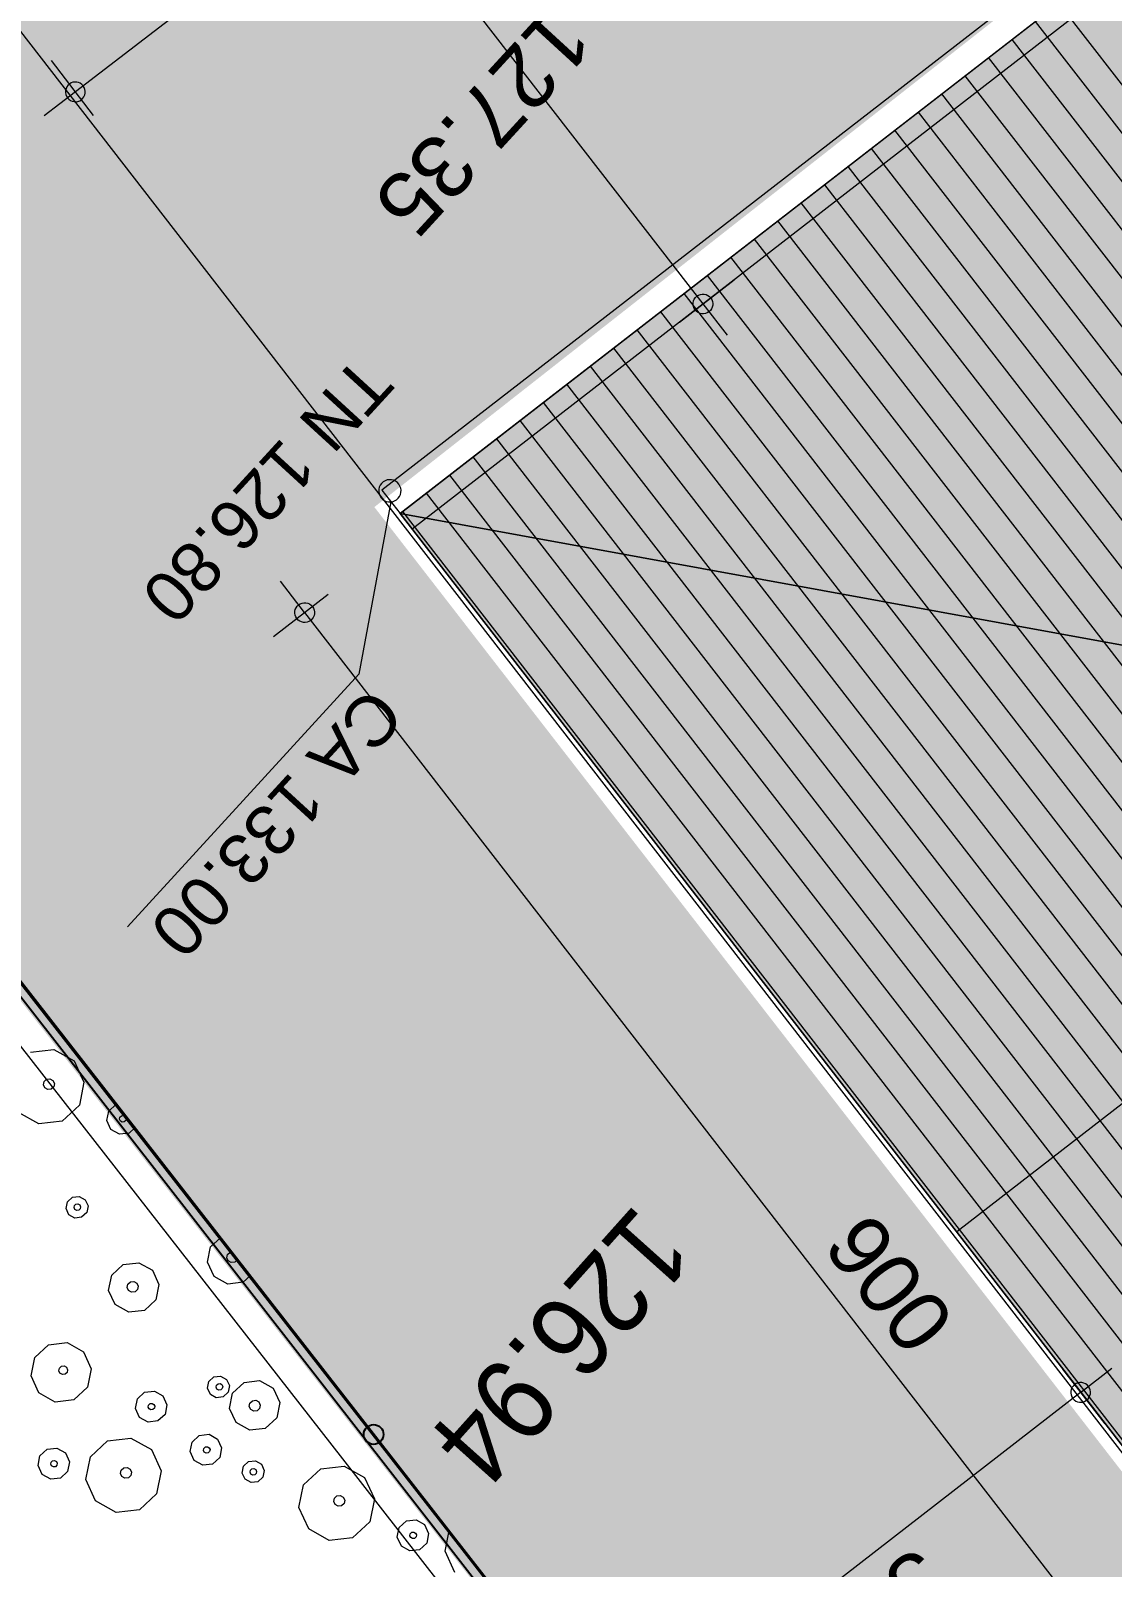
# Model space of a CAD drawing. Header units: metres. Extents: x -2858 to 512, y -1995 to 1252.
# Drawn here: x -547.6 to -542.13, y 391.7 to 399.48 of the extents above; entities that cross this region are included whole.
import ezdxf
from ezdxf.enums import TextEntityAlignment as Align
from ezdxf.lldxf.tags import DXFTag

# ---------------------------------------------------------------- set-up
doc = ezdxf.new("R2010")
doc.units = ezdxf.units.M
doc.header["$PDMODE"] = 33
doc.header["$PDSIZE"] = 0.1
for name, color, linetype in [('Calque commun', 7, 'Continuous'), ('Calque11', 7, 'Continuous'), ('Calque14', 7, 'Continuous'), ('Calque15', 7, 'Continuous'), ('Calque17', 7, 'Continuous'), ('Textes', 7, 'Continuous')]:
    doc.layers.add(name, color=color, linetype=linetype)
doc.styles.add('Arial12', font='arial.ttf', dxfattribs={"width": 0.9, "height": 0.41584})
doc.styles.add('Arial18', font='arial.ttf', dxfattribs={"height": 0.309252})
doc.styles.add('Arial9', font='arial.ttf', dxfattribs={"height": 0.316674})
tags = doc.linetypes.add('DASHDOT2', pattern=[0.5, 0.25, -0.125, 0, -0.125]).pattern_tags.tags
tags[10:11] = [DXFTag(74, 4), DXFTag(75, 0), DXFTag(340, '0'), DXFTag(46, 1.0), DXFTag(50, 0.0), DXFTag(44, 0.0), DXFTag(45, 0.0)]
tags[8:9] = [DXFTag(74, 4), DXFTag(75, 0), DXFTag(340, '0'), DXFTag(46, 1.0), DXFTag(50, 0.0), DXFTag(44, 0.0), DXFTag(45, 0.0)]
tags[6:7] = [DXFTag(74, 4), DXFTag(75, 0), DXFTag(340, '0'), DXFTag(46, 1.0), DXFTag(50, 0.0), DXFTag(44, 0.0), DXFTag(45, 0.0)]
tags[4:5] = [DXFTag(74, 4), DXFTag(75, 0), DXFTag(340, '0'), DXFTag(46, 1.0), DXFTag(50, 0.0), DXFTag(44, 0.0), DXFTag(45, 0.0)]
tags = doc.linetypes.add('HIDDEN', pattern=[0.375, 0.25, -0.125]).pattern_tags.tags
tags[6:7] = [DXFTag(74, 4), DXFTag(75, 0), DXFTag(340, '0'), DXFTag(46, 1.0), DXFTag(50, 0.0), DXFTag(44, 0.0), DXFTag(45, 0.0)]
tags[4:5] = [DXFTag(74, 4), DXFTag(75, 0), DXFTag(340, '0'), DXFTag(46, 1.0), DXFTag(50, 0.0), DXFTag(44, 0.0), DXFTag(45, 0.0)]
tags = doc.linetypes.add('HIDDENX2', pattern=[0.75, 0.5, -0.25]).pattern_tags.tags
tags[6:7] = [DXFTag(74, 4), DXFTag(75, 0), DXFTag(340, '0'), DXFTag(46, 1.0), DXFTag(50, 0.0), DXFTag(44, 0.0), DXFTag(45, 0.0)]
tags[4:5] = [DXFTag(74, 4), DXFTag(75, 0), DXFTag(340, '0'), DXFTag(46, 1.0), DXFTag(50, 0.0), DXFTag(44, 0.0), DXFTag(45, 0.0)]

# ---------------------------------------------------------------- blocks, each defined once
blk = doc.blocks.new('hatch8')
at = {"layer": 'Calque commun', "color": 6, "linetype": 'Continuous', "lineweight": 9}
for p, q in [((-23.5748, -20.5153), (-23.5748, -29.7153)), ((-23.4248, -20.5153), (-23.4248, -29.7153)), ((-23.2748, -20.5153), (-23.2748, -29.7153)), ((-23.1248, -20.5153), (-23.1248, -29.7153)), ((-22.9748, -20.5153), (-22.9748, -29.7153)), ((-22.8248, -20.5153), (-22.8248, -29.7153)), ((-22.6748, -20.5153), (-22.6748, -29.7153)), ((-22.5248, -20.5153), (-22.5248, -29.7153)), ((-22.3748, -20.5153), (-22.3748, -29.7153)), ((-22.2248, -20.5153), (-22.2248, -29.7153)), ((-22.0748, -20.5153), (-22.0748, -29.7153)), ((-21.9248, -20.5153), (-21.9248, -29.7153)), ((-21.7748, -20.5153), (-21.7748, -29.7153)), ((-21.6248, -20.5153), (-21.6248, -29.7153)), ((-21.4748, -20.5153), (-21.4748, -29.7153)), ((-21.3248, -20.5153), (-21.3248, -29.7153)), ((-21.1748, -20.5153), (-21.1748, -29.7153)), ((-21.0248, -20.5153), (-21.0248, -29.7153)), ((-20.8748, -20.5153), (-20.8748, -29.7153)), ((-20.7248, -20.5153), (-20.7248, -29.7153)), ((-20.5748, -20.5153), (-20.5748, -29.7153)), ((-20.4248, -20.5153), (-20.4248, -29.7153)), ((-20.2748, -20.5153), (-20.2748, -29.7153)), ((-20.1248, -20.5153), (-20.1248, -29.7153)), ((-19.9748, -20.5153), (-19.9748, -29.7153)), ((-19.8248, -20.5153), (-19.8248, -29.7153)), ((-19.6748, -20.5153), (-19.6748, -29.7153)), ((-19.5248, -20.5153), (-19.5248, -29.7153)), ((-19.3748, -20.5153), (-19.3748, -29.7153))]:
    blk.add_line(p, q, dxfattribs=at)
mesh = blk.add_polyface(dxfattribs=at)
corners = [(-39.1748, -20.5153), (-32.5653, -22.3507), (-39.1748, -29.7153), (-32.5653, -29.7153), (-25.9653, -22.3507), (-32.5653, -31.5507), (-25.9653, -31.5507), (-25.9653, -29.7153), (-19.3559, -29.7153), (-32.5653, -20.5153), (-25.9653, -20.5153), (-19.3559, -20.5153)]
mesh.append_faces([[corners[k] for k in face] for face in [(0, 1, 2), (7, 4, 8), (8, 4, 11)]], dxfattribs={"vtx0": -1, "vtx1": -1, "color": 6})
mesh.append_faces([[corners[k] for k in face] for face in [(7, 3, 4)]], dxfattribs={"vtx0": -1, "vtx1": -1, "vtx2": -1, "color": 6})
mesh.append_faces([[corners[k] for k in face] for face in [(3, 1, 4)]], dxfattribs={"vtx0": -1, "vtx2": -1, "color": 6})
mesh.append_faces([[corners[k] for k in face] for face in [(5, 3, 6), (9, 1, 0), (10, 11, 4)]], dxfattribs={"vtx1": -1, "color": 6})
mesh.append_faces([[corners[k] for k in face] for face in [(7, 6, 3), (3, 2, 1)]], dxfattribs={"vtx1": -1, "vtx2": -1, "color": 6})
blk = doc.blocks.new('toitvilla911')
at = {"layer": 'Calque commun', "linetype": 'Continuous', "lineweight": 9}
for color, points in [(23, [(-19.3559, -20.5153), (-25.9653, -20.5153), (-25.9653, -22.3507), (-32.5653, -22.3507), (-32.5653, -20.5153), (-39.1748, -20.5153), (-39.1748, -25.1153), (-32.5653, -25.1153), (-32.5653, -26.9506), (-25.9653, -26.9506), (-25.9653, -25.1153), (-19.3559, -25.1153)]), (17, [(-32.5653, -25.1153), (-39.1748, -25.1153), (-39.1748, -29.7153), (-32.5653, -29.7153), (-32.5748, -31.5507), (-25.9653, -31.5507), (-25.9653, -29.7153), (-19.3559, -29.7153), (-19.3559, -25.1153), (-25.9653, -25.1153), (-25.9653, -26.9506), (-32.5653, -26.9506)])]:
    blk.add_hatch(color=color, dxfattribs=at).paths.add_polyline_path(points)
at = {"layer": 'Calque commun', "color": 6, "linetype": 'Continuous', "lineweight": 18}
blk.add_line((-25.9653, -25.1153), (-19.3559, -25.1153), dxfattribs=at)
at = {"layer": 'Calque commun', "color": 16, "linetype": 'HIDDEN', "lineweight": 18}
blk.add_line((-25.9653, -29.6153), (-19.3559, -29.6153), dxfattribs=at)
at = {"layer": 'Calque commun', "color": 0, "linetype": 'ByBlock', "lineweight": -2}
blk.add_blockref('hatch8', (0, 0), dxfattribs=at)
at = {"layer": 'Calque commun', "color": 9, "linetype": 'HIDDENX2', "lineweight": 18}
mesh = blk.add_polyface(dxfattribs=at)
corners = [(-39.1748, -20.5153), (-39.1748, -29.7153), (-32.5653, -22.3507), (-33.3448, -29.7153), (-32.5653, -29.7153), (-25.9653, -22.3507), (-25.9653, -29.7153), (-24.6321, -29.7153), (-19.3559, -29.7153), (-19.3559, -20.5153), (-32.5653, -20.5153), (-25.9653, -20.5153), (-25.9653, -31.5507), (-32.5653, -31.5507)]
mesh.append_faces([[corners[k] for k in face] for face in [(0, 2, 10)]], dxfattribs={"vtx0": -1, "color": 9})
mesh.append_faces([[corners[k] for k in face] for face in [(6, 5, 4)]], dxfattribs={"vtx0": -1, "vtx1": -1, "vtx2": -1, "color": 9})
mesh.append_faces([[corners[k] for k in face] for face in [(4, 5, 2)]], dxfattribs={"vtx0": -1, "vtx2": -1, "color": 9})
mesh.append_faces([[corners[k] for k in face] for face in [(0, 1, 2), (1, 3, 2), (3, 4, 2), (7, 8, 5), (8, 9, 5), (12, 6, 4), (6, 7, 5)]], dxfattribs={"vtx1": -1, "vtx2": -1, "color": 9})
mesh.append_faces([[corners[k] for k in face] for face in [(9, 11, 5), (4, 13, 12)]], dxfattribs={"vtx2": -1, "color": 9})
at = {"layer": 'Calque commun', "color": 16, "linetype": 'Continuous', "lineweight": 9}
mesh = blk.add_polyface(dxfattribs=at)
corners = [(-19.3559, -29.8653), (-19.3559, -29.7153), (-25.9653, -29.7153), (-25.9653, -29.8653)]
mesh.append_faces([[corners[k] for k in face] for face in [(0, 1, 2, 3)]], dxfattribs={"color": 16})
blk = doc.blocks.new('PointTopo_SPE')
at = {"layer": 'Calque commun', "color": 1, "linetype": 'ByBlock', "lineweight": -2}
blk.add_point((0, 0), dxfattribs=at)
blk = doc.blocks.new('geometrebondepartleger')
at = {"layer": 'Calque commun', "color": 3, "linetype": 'HIDDEN', "lineweight": 18}
blk.add_line((127.6994, 67.7265), (142.0277, 145.8978), dxfattribs=at)
at = {"layer": 'Calque commun', "color": 10, "linetype": 'DASHDOT2', "lineweight": 18, "flags": 128}
blk.add_lwpolyline([(45.2867, 98.0868), (42.9361, 93.8756), (22.4919, 69.3549), (46.896, 54.8213), (60.0219, 76.4824), (130.1549, 64.2531), (145.3143, 148.376), (109.3485, 154.881), (91.263, 130.1164), (87.3779, 124.8321), (86.3313, 123.2789), (83.8109, 118.8118), (74.9183, 102.5858), (72.6157, 98.3586), (63.0649, 85.9136), (45.1583, 97.9611)], close=True, dxfattribs=at)
at = {"layer": 'Calque11', "color": 7, "linetype": 'Continuous', "lineweight": 9}
blk.add_polyline3d([(125.0277, 35.9078, 79), (133.3383, 81.851, 79), (145.3136, 148.3761, 79)], dxfattribs=at)
at = {"layer": 'Calque17', "color": 1, "linetype": 'Continuous', "lineweight": 9}
for points in [[(125.174, 36.6886, 79), (126.5286, 44.1348, 79), (125.0378, 35.9435, 79), (126.4161, 43.4883, 79), (128.681, 56.0642, 79), (129.9759, 63.1341, 79), (132.1933, 75.6042, 79), (133.3383, 81.851, 79), (135.2222, 92.3412, 79), (136.4776, 99.3268, 79), (138.1727, 108.7115, 79), (140.4846, 121.4626, 79), (141.0933, 124.9318, 79)], [(125.3707, 36.6528, 79), (126.7254, 44.0992, 79), (125.2346, 35.9078, 79), (126.6129, 43.4526, 79), (128.8778, 56.0285, 79), (130.1727, 63.0986, 79), (132.3901, 75.5687, 79), (133.5351, 81.8153, 79), (135.4191, 92.3058, 79), (136.6745, 99.2914, 79), (138.3695, 108.676, 79), (140.6815, 121.4274, 79), (141.2903, 124.8972, 79)]]:
    blk.add_polyline3d(points, dxfattribs=at)
at = {"layer": 'Calque14', "color": 0, "linetype": 'ByBlock', "lineweight": -2}
blk.add_blockref('PointTopo_SPE', (136.4776, 99.3268, 205.9442), dxfattribs=at)
at = {"layer": 'Calque15', "color": 1, "linetype": 'ByBlock', "lineweight": -2, "style": 'Arial12', "width": 0.9}
blk.add_text('126.94', height=0.41584, dxfattribs=at).set_placement((134.7131, 99.9482, 205.9442), align=Align.TOP_LEFT)
blk = doc.blocks.new('new111')
at = {"layer": 'Calque commun', "color": 1, "linetype": 'Continuous', "lineweight": 9}
blk.add_arc((0, 0), 0.5, 0, 359.99941, dxfattribs=at)
blk = doc.blocks.new('new112')
at = {"layer": 'Calque commun', "color": 1, "linetype": 'Continuous', "lineweight": 9}
blk.add_arc((0, 0), 0.5, 0, 359.99941, dxfattribs=at)
blk = doc.blocks.new('DimLine4531')
at = {"layer": 'Calque commun', "color": 1, "linetype": 'Continuous', "lineweight": 9}
for p, q in [((55.731, 83.7144), (55.6662, 83.3705)), ((55.7032, 83.567), (55.5067, 83.604)), ((55.7032, 83.567), (62.1898, 82.3451)), ((62.2175, 82.4925), (62.1527, 82.1486)), ((62.1898, 82.3451), (62.3863, 82.3081))]:
    blk.add_line(p, q, dxfattribs=at)
at = {"layer": 'Calque commun', "color": 1, "linetype": 'Continuous', "lineweight": 9, "xscale": 0.1000000022189265, "yscale": 0.1000000022189265, "zscale": 0.1000000022189265, "rotation": 349.3322139385602}
for name, p in [('new111', (55.7032, 83.567)), ('new112', (62.1898, 82.3451))]:
    blk.add_blockref(name, p, dxfattribs=at)
at = {"layer": 'Calque commun', "color": 1, "linetype": 'Continuous', "lineweight": 9, "style": 'Arial18'}
blk.add_text('660', height=0.30925, rotation=349.33222, dxfattribs=at).set_placement((58.9484, 82.9659), align=Align.BOTTOM_CENTER)
blk = doc.blocks.new('new119')
at = {"layer": 'Calque commun', "color": 1, "linetype": 'Continuous', "lineweight": 9}
blk.add_arc((0, 0), 0.5, 0, 359.99941, dxfattribs=at)
blk = doc.blocks.new('new120')
at = {"layer": 'Calque commun', "color": 1, "linetype": 'Continuous', "lineweight": 9}
blk.add_arc((0, 0), 0.5, 0, 359.99941, dxfattribs=at)
blk = doc.blocks.new('DimLine4555')
at = {"layer": 'Calque commun', "color": 1, "linetype": 'Continuous', "lineweight": 9}
for p, q in [((65.0032, 93.82), (65.0393, 94.0167)), ((63.3796, 84.9677), (65.0032, 93.82)), ((64.8557, 93.8471), (65.2, 93.7839)), ((63.232, 84.9948), (63.5763, 84.9316)), ((63.3796, 84.9677), (63.3435, 84.771))]:
    blk.add_line(p, q, dxfattribs=at)
at = {"layer": 'Calque commun', "color": 1, "linetype": 'Continuous', "lineweight": 9, "xscale": 0.1000000037662431, "yscale": 0.1000000037662431, "zscale": 0.1000000037662431, "rotation": 79.60654510348367}
for name, p in [('new120', (65.0032, 93.82)), ('new119', (63.3796, 84.9677))]:
    blk.add_blockref(name, p, dxfattribs=at)
at = {"layer": 'Calque commun', "color": 1, "linetype": 'Continuous', "lineweight": 9, "style": 'Arial18'}
blk.add_text('900', height=0.30925, rotation=79.60654, dxfattribs=at).set_placement((64.1816, 89.3957), align=Align.BOTTOM_CENTER)
blk = doc.blocks.new('new121')
at = {"layer": 'Calque commun', "color": 1, "linetype": 'Continuous', "lineweight": 9}
blk.add_arc((0, 0), 0.5, 0, 359.99941, dxfattribs=at)
blk = doc.blocks.new('new122')
at = {"layer": 'Calque commun', "color": 1, "linetype": 'Continuous', "lineweight": 9}
blk.add_arc((0, 0), 0.5, 0, 359.99941, dxfattribs=at)
blk = doc.blocks.new('DimLine4561')
at = {"layer": 'Calque commun', "color": 1, "linetype": 'Continuous', "lineweight": 9}
for p, q in [((60.8712, 85.4278), (60.9073, 85.6245)), ((59.6354, 78.6901), (60.8712, 85.4278)), ((61.0187, 85.4003), (60.6746, 85.4643)), ((59.7829, 78.6626), (59.4388, 78.7267)), ((59.6354, 78.6901), (59.5993, 78.4934))]:
    blk.add_line(p, q, dxfattribs=at)
at = {"layer": 'Calque commun', "color": 1, "linetype": 'Continuous', "lineweight": 9, "xscale": 0.1000000125172221, "yscale": 0.1000000125172221, "zscale": 0.1000000014901161, "rotation": 79.60663607975518}
for name, p in [('new122', (60.8712, 85.4278)), ('new121', (59.6354, 78.6901))]:
    blk.add_blockref(name, p, dxfattribs=at)
at = {"layer": 'Calque commun', "color": 1, "linetype": 'Continuous', "lineweight": 9, "style": 'Arial18'}
blk.add_text('685', height=0.30925, rotation=79.60664, dxfattribs=at).set_placement((60.2435, 82.0607), align=Align.BOTTOM_CENTER)
blk = doc.blocks.new('new333')
at = {"layer": 'Calque commun', "color": 1, "linetype": 'Continuous', "lineweight": 9}
blk.add_arc((0, 0), 0.5, 0, 359.99941, dxfattribs=at)
blk = doc.blocks.new('new334')
at = {"layer": 'Calque commun', "color": 1, "linetype": 'Continuous', "lineweight": 9}
blk.add_arc((0, 0), 0.5, 0, 359.99941, dxfattribs=at)
blk = doc.blocks.new('DimLine6937')
at = {"layer": 'Calque commun', "color": 1, "linetype": 'Continuous', "lineweight": 9}
for p, q in [((63.6743, 90.3795), (63.7374, 90.7238)), ((63.7013, 90.5271), (63.5046, 90.5631)), ((63.7013, 90.5271), (66.6245, 89.9909)), ((66.5975, 89.8434), (66.6606, 90.1876)), ((66.6245, 89.9909), (66.8213, 89.9548))]:
    blk.add_line(p, q, dxfattribs=at)
at = {"layer": 'Calque commun', "color": 1, "linetype": 'Continuous', "lineweight": 9, "xscale": 0.1000000082919212, "yscale": 0.1000000082919212, "zscale": 0.1000000082919212, "rotation": 349.6067202672381}
for name, p in [('new333', (63.7013, 90.5271)), ('new334', (66.6245, 89.9909))]:
    blk.add_blockref(name, p, dxfattribs=at)
at = {"layer": 'Calque commun', "color": 1, "linetype": 'Continuous', "lineweight": 9, "style": 'Arial18'}
blk.add_text('300', height=0.30925, rotation=349.60671, dxfattribs=at).set_placement((65.1647, 90.2688), align=Align.BOTTOM_CENTER)
blk = doc.blocks.new('pattern')
at = {"layer": 'Calque commun', "color": 54, "linetype": 'Continuous', "lineweight": 9}
for p, q in [((66.4933, 88.7756), (66.4461, 88.6668)), ((66.4461, 88.6668), (66.3553, 88.6132)), ((66.4144, 88.4995), (66.4341, 88.5449)), ((66.4341, 88.5449), (66.4767, 88.57)), ((66.4767, 88.57), (66.5259, 88.5654)), ((66.5259, 88.5654), (66.563, 88.5326)), ((66.563, 88.5326), (66.5737, 88.4844)), ((66.4252, 88.4513), (66.4144, 88.4995)), ((66.4622, 88.4186), (66.4252, 88.4513)), ((66.4766, 88.4944), (66.4807, 88.5039)), ((66.4789, 88.4843), (66.4766, 88.4944)), ((66.4867, 88.4774), (66.4789, 88.4843)), ((66.4807, 88.5039), (66.4897, 88.5092)), ((66.497, 88.4764), (66.4867, 88.4774)), ((66.4897, 88.5092), (66.5, 88.5082)), ((66.5059, 88.4817), (66.497, 88.4764)), ((66.5, 88.5082), (66.5078, 88.5014)), ((66.5101, 88.4912), (66.5059, 88.4817)), ((66.5078, 88.5014), (66.5101, 88.4912)), ((66.554, 88.439), (66.5115, 88.4139)), ((66.5737, 88.4844), (66.554, 88.439)), ((66.5115, 88.4139), (66.4622, 88.4186)), ((66.4867, 88.223), (66.5889, 88.2833)), ((66.5889, 88.2833), (66.707, 88.2721)), ((66.4395, 88.1141), (66.4867, 88.223)), ((66.707, 88.2721), (66.796, 88.1935)), ((66.796, 88.1935), (66.8218, 88.0777)), ((66.4653, 87.9983), (66.4395, 88.1141)), ((66.5848, 88.0999), (66.5917, 88.1158)), ((66.5885, 88.083), (66.5848, 88.0999)), ((66.6015, 88.0716), (66.5885, 88.083)), ((66.5917, 88.1158), (66.6066, 88.1246)), ((66.6187, 88.0699), (66.6015, 88.0716)), ((66.6066, 88.1246), (66.6238, 88.1229)), ((66.6336, 88.0787), (66.6187, 88.0699)), ((66.6238, 88.1229), (66.6368, 88.1115)), ((66.6405, 88.0946), (66.6336, 88.0787)), ((66.6368, 88.1115), (66.6405, 88.0946)), ((66.8218, 88.0777), (66.7745, 87.9688)), ((66.5542, 87.9197), (66.4653, 87.9983)), ((66.6724, 87.9085), (66.5542, 87.9197)), ((66.7745, 87.9688), (66.6724, 87.9085)), ((66.7376, 87.6803), (66.7514, 87.712)), ((66.7451, 87.6465), (66.7376, 87.6803)), ((66.7514, 87.712), (66.7812, 87.7296)), ((66.777, 87.6775), (66.7812, 87.6871)), ((66.7793, 87.6674), (66.777, 87.6775)), ((66.7871, 87.6605), (66.7793, 87.6674)), ((66.7812, 87.7296), (66.8156, 87.7263)), ((66.7812, 87.6871), (66.7901, 87.6923)), ((66.7974, 87.6595), (66.7871, 87.6605)), ((66.7901, 87.6923), (66.8004, 87.6914)), ((66.8063, 87.6648), (66.7974, 87.6595)), ((66.8004, 87.6914), (66.8082, 87.6845)), ((66.8105, 87.6743), (66.8063, 87.6648)), ((66.8082, 87.6845), (66.8105, 87.6743)), ((66.8156, 87.7263), (66.8416, 87.7034)), ((66.8491, 87.6697), (66.8353, 87.6379)), ((66.8416, 87.7034), (66.8491, 87.6697)), ((66.771, 87.6236), (66.7451, 87.6465)), ((66.8055, 87.6203), (66.771, 87.6236)), ((66.8353, 87.6379), (66.8055, 87.6203)), ((66.4112, 87.4684), (66.4426, 87.541)), ((66.4426, 87.541), (66.5107, 87.5812)), ((66.5107, 87.5812), (66.5895, 87.5737)), ((66.5895, 87.5737), (66.6488, 87.5213)), ((66.6488, 87.5213), (66.666, 87.4441)), ((66.4284, 87.3912), (66.4112, 87.4684)), ((66.5114, 87.4607), (66.5183, 87.4766)), ((66.5152, 87.4438), (66.5114, 87.4607)), ((66.5281, 87.4324), (66.5152, 87.4438)), ((66.5183, 87.4766), (66.5332, 87.4854)), ((66.5453, 87.4307), (66.5281, 87.4324)), ((66.5332, 87.4854), (66.5504, 87.4838)), ((66.5602, 87.4395), (66.5453, 87.4307)), ((66.5504, 87.4838), (66.5634, 87.4723)), ((66.5671, 87.4554), (66.5602, 87.4395)), ((66.5634, 87.4723), (66.5671, 87.4554)), ((66.666, 87.4441), (66.6345, 87.3716)), ((66.7907, 87.43), (66.8103, 87.4754)), ((66.8014, 87.3817), (66.7907, 87.43)), ((66.8103, 87.4754), (66.8529, 87.5005)), ((66.8516, 87.4278), (66.8557, 87.4373)), ((66.8538, 87.4177), (66.8516, 87.4278)), ((66.8529, 87.5005), (66.9021, 87.4958)), ((66.8557, 87.4373), (66.8647, 87.4426)), ((66.8647, 87.4426), (66.875, 87.4416)), ((66.875, 87.4416), (66.8828, 87.4347)), ((66.8828, 87.4347), (66.885, 87.4246)), ((66.9021, 87.4958), (66.9392, 87.4631)), ((66.9392, 87.4631), (66.95, 87.4148)), ((66.4877, 87.3388), (66.4284, 87.3912)), ((66.6345, 87.3716), (66.5664, 87.3313)), ((66.8385, 87.349), (66.8014, 87.3817)), ((66.8877, 87.3443), (66.8385, 87.349)), ((66.8616, 87.4108), (66.8538, 87.4177)), ((66.872, 87.4098), (66.8616, 87.4108)), ((66.8809, 87.4151), (66.872, 87.4098)), ((66.885, 87.4246), (66.8809, 87.4151)), ((66.9303, 87.3695), (66.8877, 87.3443)), ((66.95, 87.4148), (66.9303, 87.3695)), ((67.1007, 87.3246), (67.2029, 87.3849)), ((67.2029, 87.3849), (67.321, 87.3736)), ((67.321, 87.3736), (67.41, 87.2951)), ((66.5664, 87.3313), (66.4877, 87.3388)), ((66.5352, 87.2628), (66.549, 87.2945)), ((66.549, 87.2945), (66.5788, 87.3121)), ((66.5708, 87.2624), (66.575, 87.2719)), ((66.575, 87.2719), (66.5839, 87.2772)), ((66.5788, 87.3121), (66.6132, 87.3088)), ((66.5839, 87.2772), (66.5942, 87.2762)), ((66.5942, 87.2762), (66.602, 87.2693)), ((66.6132, 87.3088), (66.6392, 87.2859)), ((66.6392, 87.2859), (66.6467, 87.2521)), ((67.0535, 87.2157), (67.1007, 87.3246)), ((67.41, 87.2951), (67.4358, 87.1793)), ((66.5427, 87.229), (66.5352, 87.2628)), ((66.5686, 87.2061), (66.5427, 87.229)), ((66.6031, 87.2028), (66.5686, 87.2061)), ((66.5731, 87.2523), (66.5708, 87.2624)), ((66.5809, 87.2454), (66.5731, 87.2523)), ((66.5912, 87.2444), (66.5809, 87.2454)), ((66.6002, 87.2497), (66.5912, 87.2444)), ((66.6043, 87.2592), (66.6002, 87.2497)), ((66.602, 87.2693), (66.6043, 87.2592)), ((66.6329, 87.2204), (66.6031, 87.2028)), ((66.6467, 87.2521), (66.6329, 87.2204)), ((67.0793, 87.0999), (67.0535, 87.2157)), ((67.1988, 87.2015), (67.2057, 87.2174)), ((67.2026, 87.1846), (67.1988, 87.2015)), ((67.2057, 87.2174), (67.2206, 87.2262)), ((67.2206, 87.2262), (67.2378, 87.2245)), ((67.2378, 87.2245), (67.2508, 87.2131)), ((67.2546, 87.1962), (67.2477, 87.1803)), ((67.2508, 87.2131), (67.2546, 87.1962)), ((66.8126, 87.0782), (66.8323, 87.1235)), ((66.8323, 87.1235), (66.8748, 87.1487)), ((66.8748, 87.1487), (66.9241, 87.144)), ((66.9241, 87.144), (66.9611, 87.1112)), ((67.2155, 87.1731), (67.2026, 87.1846)), ((67.2328, 87.1715), (67.2155, 87.1731)), ((67.2477, 87.1803), (67.2328, 87.1715)), ((67.4358, 87.1793), (67.3886, 87.0704)), ((66.8234, 87.0299), (66.8126, 87.0782)), ((66.8748, 87.073), (66.8789, 87.0826)), ((66.8771, 87.0629), (66.8748, 87.073)), ((66.8848, 87.056), (66.8771, 87.0629)), ((66.8789, 87.0826), (66.8879, 87.0878)), ((66.8952, 87.055), (66.8848, 87.056)), ((66.8879, 87.0878), (66.8982, 87.0868)), ((66.9041, 87.0603), (66.8952, 87.055)), ((66.8982, 87.0868), (66.906, 87.08)), ((66.9082, 87.0698), (66.9041, 87.0603)), ((66.906, 87.08), (66.9082, 87.0698)), ((66.9719, 87.063), (66.9522, 87.0176)), ((66.9611, 87.1112), (66.9719, 87.063)), ((67.1683, 87.0213), (67.0793, 87.0999)), ((67.3886, 87.0704), (67.2864, 87.0101)), ((66.0648, 87.0017), (66.1123, 86.9972)), ((66.1123, 86.9972), (66.1716, 86.9449)), ((66.8604, 86.9972), (66.8234, 87.0299)), ((66.9096, 86.9925), (66.8604, 86.9972)), ((66.9522, 87.0176), (66.9096, 86.9925)), ((67.2864, 87.0101), (67.1683, 87.0213)), ((67.3766, 86.9485), (67.4192, 86.9737)), ((67.4192, 86.9737), (67.4684, 86.969)), ((67.4684, 86.969), (67.5054, 86.9363)), ((66.046, 86.8976), (66.0488, 86.8992)), ((66.0488, 86.8992), (66.066, 86.8976)), ((66.066, 86.8976), (66.079, 86.8861)), ((66.079, 86.8861), (66.0827, 86.8692)), ((66.1716, 86.9449), (66.1888, 86.8676)), ((67.3569, 86.9032), (67.3766, 86.9485)), ((67.3677, 86.8549), (67.3569, 86.9032)), ((67.4191, 86.8981), (67.4232, 86.9076)), ((67.4214, 86.8879), (67.4191, 86.8981)), ((67.4292, 86.8811), (67.4214, 86.8879)), ((67.4232, 86.9076), (67.4322, 86.9129)), ((67.4322, 86.9129), (67.4425, 86.9119)), ((67.4484, 86.8853), (67.4395, 86.8801)), ((67.4425, 86.9119), (67.4503, 86.905)), ((67.4526, 86.8949), (67.4484, 86.8853)), ((67.4503, 86.905), (67.4526, 86.8949)), ((67.5162, 86.888), (67.4965, 86.8426)), ((67.5054, 86.9363), (67.5162, 86.888)), ((66.0437, 86.8462), (66.0377, 86.8515)), ((66.0609, 86.8446), (66.0437, 86.8462)), ((66.0758, 86.8534), (66.0609, 86.8446)), ((66.0827, 86.8692), (66.0758, 86.8534)), ((66.1888, 86.8676), (66.1573, 86.7951)), ((67.4047, 86.8222), (67.3677, 86.8549)), ((67.454, 86.8175), (67.4047, 86.8222)), ((67.4395, 86.8801), (67.4292, 86.8811)), ((67.4965, 86.8426), (67.454, 86.8175)), ((66.0892, 86.7548), (66.0214, 86.7613)), ((66.1573, 86.7951), (66.0892, 86.7548)), ((66.406, 86.6869), (66.4741, 86.7271)), ((66.4741, 86.7271), (66.5529, 86.7197)), ((66.9517, 86.7166), (67.0334, 86.7648)), ((67.0334, 86.7648), (67.1279, 86.7558)), ((67.1279, 86.7558), (67.1991, 86.693)), ((66.3745, 86.6144), (66.406, 86.6869)), ((66.5529, 86.7197), (66.6122, 86.6673)), ((66.6122, 86.6673), (66.6294, 86.5901)), ((66.9139, 86.6295), (66.9517, 86.7166)), ((67.1991, 86.693), (67.2197, 86.6003)), ((66.3918, 86.5371), (66.3745, 86.6144)), ((66.475, 86.5985), (66.4819, 86.6144)), ((66.4787, 86.5816), (66.475, 86.5985)), ((66.4917, 86.5702), (66.4787, 86.5816)), ((66.4819, 86.6144), (66.4968, 86.6232)), ((66.4968, 86.6232), (66.514, 86.6215)), ((66.5238, 86.5773), (66.5089, 86.5685)), ((66.514, 86.6215), (66.527, 86.6101)), ((66.5307, 86.5932), (66.5238, 86.5773)), ((66.527, 86.6101), (66.5307, 86.5932)), ((66.6294, 86.5901), (66.5979, 86.5175)), ((66.9345, 86.5368), (66.9139, 86.6295)), ((67.0301, 86.6181), (67.0356, 86.6308)), ((67.0331, 86.6046), (67.0301, 86.6181)), ((67.0435, 86.5954), (67.0331, 86.6046)), ((67.0356, 86.6308), (67.0475, 86.6378)), ((67.0573, 86.5941), (67.0435, 86.5954)), ((67.0475, 86.6378), (67.0613, 86.6365)), ((67.0692, 86.6011), (67.0573, 86.5941)), ((67.0613, 86.6365), (67.0717, 86.6274)), ((67.0747, 86.6138), (67.0692, 86.6011)), ((67.0717, 86.6274), (67.0747, 86.6138)), ((67.2197, 86.6003), (67.1819, 86.5132)), ((66.451, 86.4848), (66.3918, 86.5371)), ((66.5089, 86.5685), (66.4917, 86.5702)), ((66.5979, 86.5175), (66.5298, 86.4773)), ((67.0057, 86.474), (66.9345, 86.5368)), ((67.1819, 86.5132), (67.1002, 86.465)), ((66.5298, 86.4773), (66.451, 86.4848)), ((67.1002, 86.465), (67.0057, 86.474)), ((66.335, 86.1227), (66.3488, 86.1544)), ((66.3426, 86.0889), (66.335, 86.1227)), ((66.3488, 86.1544), (66.3786, 86.172)), ((66.3728, 86.1198), (66.3769, 86.1293)), ((66.3751, 86.1097), (66.3728, 86.1198)), ((66.3828, 86.1028), (66.3751, 86.1097)), ((66.3769, 86.1293), (66.3859, 86.1346)), ((66.3786, 86.172), (66.413, 86.1687)), ((66.3859, 86.1346), (66.3962, 86.1336)), ((66.4021, 86.1071), (66.3932, 86.1018)), ((66.3962, 86.1336), (66.404, 86.1268)), ((66.4062, 86.1166), (66.4021, 86.1071)), ((66.404, 86.1268), (66.4062, 86.1166)), ((66.413, 86.1687), (66.439, 86.1458)), ((66.4465, 86.112), (66.4327, 86.0803)), ((66.439, 86.1458), (66.4465, 86.112)), ((65.8963, 86.0675), (65.9352, 86.0638)), ((65.9352, 86.0638), (65.9723, 86.0311)), ((65.9723, 86.0311), (65.983, 85.9828)), ((66.3685, 86.066), (66.3426, 86.0889)), ((66.4029, 86.0627), (66.3685, 86.066)), ((66.3932, 86.1018), (66.3828, 86.1028)), ((66.4327, 86.0803), (66.4029, 86.0627)), ((65.8859, 85.9929), (65.8901, 86.0024)), ((65.8882, 85.9827), (65.8859, 85.9929)), ((65.896, 85.9759), (65.8882, 85.9827)), ((65.8901, 86.0024), (65.899, 86.0077)), ((65.9063, 85.9749), (65.896, 85.9759)), ((65.899, 86.0077), (65.9093, 86.0067)), ((65.9153, 85.9801), (65.9063, 85.9749)), ((65.9093, 86.0067), (65.9171, 85.9998)), ((65.9194, 85.9897), (65.9153, 85.9801)), ((65.9171, 85.9998), (65.9194, 85.9897)), ((65.983, 85.9828), (65.9634, 85.9374)), ((65.8716, 85.917), (65.8695, 85.9188)), ((65.9208, 85.9123), (65.8716, 85.917)), ((65.9634, 85.9374), (65.9208, 85.9123)), ((65.8488, 85.6126), (65.896, 85.7214)), ((65.896, 85.7214), (65.9982, 85.7818)), ((65.9982, 85.7818), (66.1163, 85.7705)), ((66.1163, 85.7705), (66.2053, 85.692)), ((66.2053, 85.692), (66.2311, 85.5761)), ((65.8746, 85.4967), (65.8488, 85.6126)), ((65.9941, 85.5984), (66.001, 85.6142)), ((65.9979, 85.5815), (65.9941, 85.5984)), ((66.0108, 85.57), (65.9979, 85.5815)), ((66.001, 85.6142), (66.0159, 85.623)), ((66.0281, 85.5684), (66.0108, 85.57)), ((66.0159, 85.623), (66.0331, 85.6214)), ((66.043, 85.5772), (66.0281, 85.5684)), ((66.0331, 85.6214), (66.0461, 85.6099)), ((66.0498, 85.593), (66.043, 85.5772)), ((66.0461, 85.6099), (66.0498, 85.593)), ((65.9636, 85.4182), (65.8746, 85.4967))]:
    blk.add_line(p, q, dxfattribs=at)
at = {"layer": 'Calque commun', "color": 7, "linetype": 'Continuous', "lineweight": 9}
mesh = blk.add_polyface(dxfattribs=at)
corners = [(70.8497, 113.5412), (53.8349, 19.1692), (74.7282, 106.3237), (76.0435, 113.5984), (74.769, 106.1763), (58.8077, 18.2701), (114.1703, 105.207), (114.1703, 98.5387)]
mesh.append_faces([[corners[k] for k in face] for face in [(3, 4, 6)]], dxfattribs={"vtx0": -1, "vtx1": -1, "color": 7})
mesh.append_faces([[corners[k] for k in face] for face in [(3, 2, 4)]], dxfattribs={"vtx0": -1, "vtx2": -1, "color": 7})
mesh.append_faces([[corners[k] for k in face] for face in [(5, 2, 1)]], dxfattribs={"vtx1": -1, "color": 7})
mesh.append_faces([[corners[k] for k in face] for face in [(0, 1, 2), (3, 0, 2)]], dxfattribs={"vtx1": -1, "vtx2": -1, "color": 7})
mesh.append_faces([[corners[k] for k in face] for face in [(4, 7, 6)]], dxfattribs={"vtx2": -1, "color": 7})

msp = doc.modelspace()

# ---------------------------------------------------------------- hatches: boundary and pattern name
at = {"layer": 'Calque commun', "linetype": 'Continuous', "lineweight": 9}
msp.add_hatch(color=61, dxfattribs=at).paths.add_polyline_path([(-531.0065, 373.1997), (-529.3614, 374.4526), (-530.3209, 375.7191), (-529.565, 376.269), (-535.2292, 383.8021), (-530.0175, 387.8811), (-528.8885, 386.3671), (-522.8363, 390.9321), (-526.7274, 395.9363), (-538.1145, 387.085), (-538.2318, 387.2151), (-534.7643, 389.9523), (-536.5669, 392.3063), (-540.0713, 389.5888), (-545.8649, 397.0645), (-540.6483, 401.162), (-544.6174, 406.4343), (-552.3184, 400.5496)])

# ---------------------------------------------------------------- linework, layer by layer
at = {"layer": 'Calque commun', "color": 160, "linetype": 'ByBlock', "lineweight": -2}
msp.add_line((-552.3943, 400.6679), (-540.6138, 385.5482), dxfattribs=at)
at = {"layer": 'Calque commun', "color": 7, "linetype": 'Continuous', "lineweight": 9}
for p, q in [((-545.781, 397.0904), (-545.9427, 396.218)), ((-545.9427, 396.218), (-547.1139, 394.9401))]:
    msp.add_line(p, q, dxfattribs=at)
at = {"layer": 'Calque commun', "color": 3, "linetype": 'HIDDENX2', "lineweight": 18, "extrusion": (0, 0, -1)}
msp.add_arc((494.5277, 544.1418), 162.6468, 258.823451, 321.396966, dxfattribs=at)
msp.add_arc((494.5277, 544.1418), 162.6468, 258.823451, 321.396966, dxfattribs=at)
msp.add_arc((494.5277, 544.1418), 162.6468, 258.823451, 321.396966, dxfattribs=at)
at = {"layer": 'Calque commun', "color": 7, "linetype": 'Continuous', "lineweight": 18}
msp.add_arc((-545.7864, 397.1467), 0.0566, 318.16176, 318.16117, dxfattribs=at)

# ---------------------------------------------------------------- block references
at = {"layer": 'Calque commun', "color": 0, "linetype": 'ByBlock', "lineweight": -2}
for name, p, rotation in [('geometrebondepartleger', (-528.8356, 560.3039), 228.1617603435354), ('pattern', (-567.2453, 500.4263), 228.1617603435354), ('toitvilla911', (-542.836, 361.6865), 217.7683001003761)]:
    msp.add_blockref(name, p, dxfattribs=dict(at, rotation=rotation))
at = {"layer": 'Calque commun', "color": 1, "linetype": 'Continuous', "lineweight": 9, "rotation": 228.1617603435354}
for name in ['DimLine4531', 'DimLine4561', 'DimLine4555', 'DimLine6937']:
    msp.add_blockref(name, (-567.2453, 500.4263), dxfattribs=at)

# ---------------------------------------------------------------- texts
at = {"layer": 'Textes', "color": 5, "linetype": 'ByBlock', "lineweight": -2}
for s, height, style, p in [('TP 127.35', 0.31667, 'Arial9', (-544.5776, 400.1902)), ('TN 126.80', 0.25335, 'Arial18', (-545.9991, 397.896)), ('CA 133.00', 0.25335, 'Arial18', (-545.9427, 396.218))]:
    msp.add_text(s, height=height, rotation=227.49389, dxfattribs=dict(at, style=style)).set_placement(p, align=Align.BOTTOM_LEFT)

doc.saveas('drawing.dxf')
